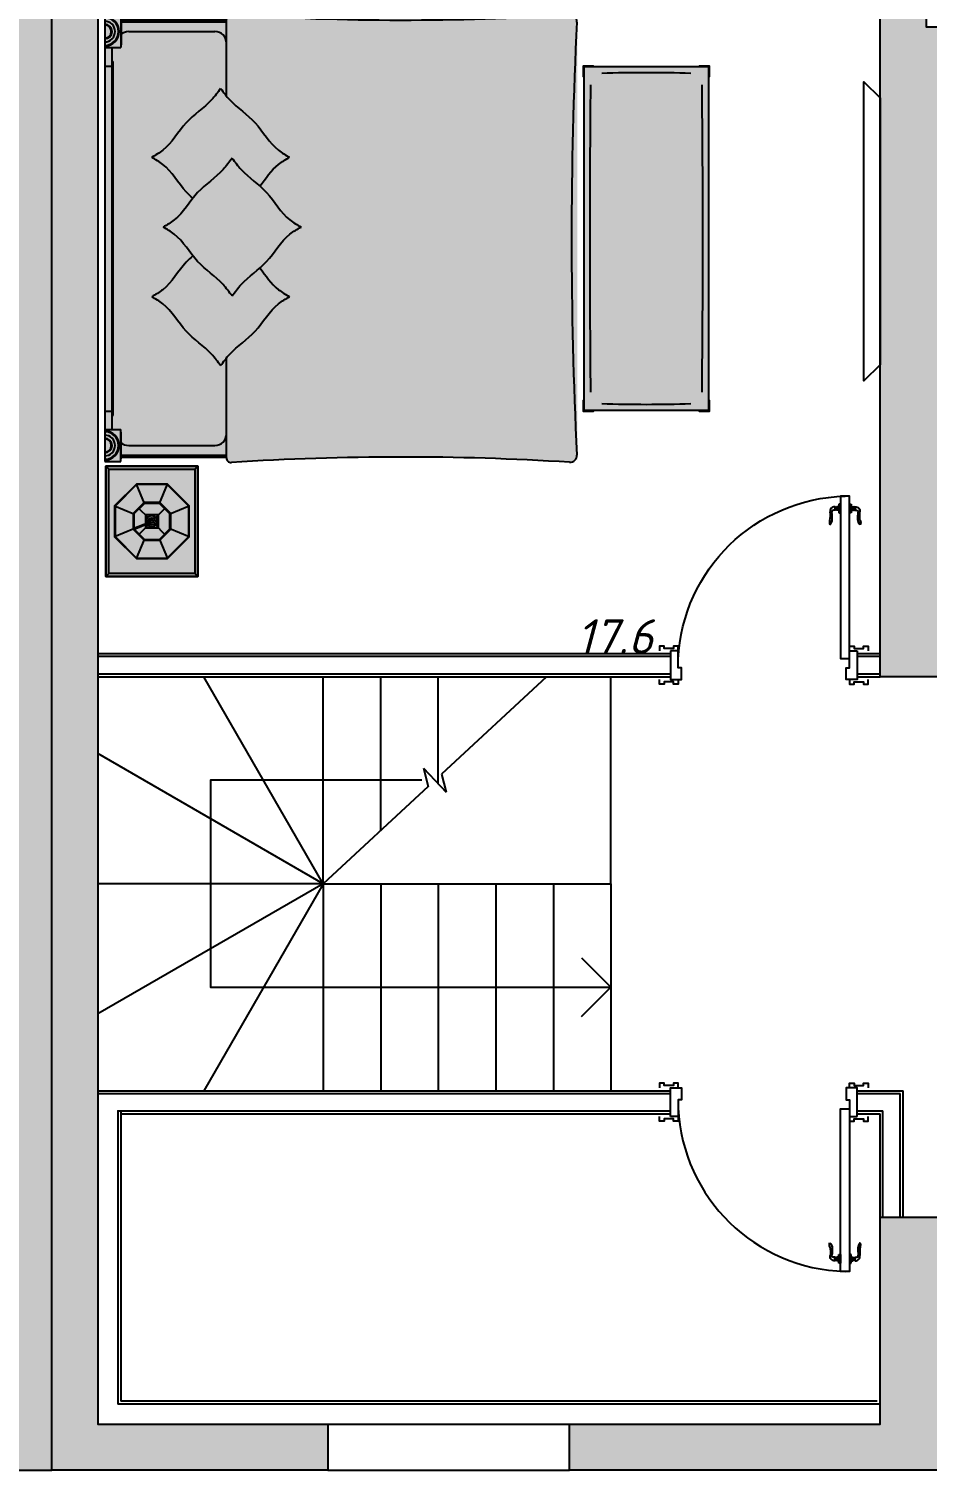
# Model space of a CAD drawing. Header units: millimetres. Extents: x 38613 to 88834, y 14193 to 29607.
# Drawn here: x 79334 to 83239, y 14913 to 21181 of the extents above; entities that cross this region are included whole.
import ezdxf

# ---------------------------------------------------------------- set-up
doc = ezdxf.new("R2010")
doc.units = ezdxf.units.MM
for name, color, linetype in [('Area', 164, 'Continuous'), ('doors', 4, 'Continuous'), ('f con', 4, 'Continuous'), ('f1', 175, 'Continuous'), ('Furn', 34, 'Continuous'), ('furn hatch', 254, 'Continuous'), ('gypsum panel', 3, 'Continuous'), ('hatch wall', 8, 'Continuous'), ('wall', 5, 'Continuous')]:
    doc.layers.add(name, color=color, linetype=linetype)
doc.styles.add('ISO', font='isocpeui.ttf')

# ---------------------------------------------------------------- blocks, each defined once
blk = doc.blocks.new('bed (plan)')
at = {"layer": 'furn hatch', "linetype": 'ByBlock'}
h = blk.add_hatch(color=256, dxfattribs=at)
edge = h.paths.add_edge_path()
edge.add_ellipse((1258.749999999693, -129.1499999999541), major_axis=(822.8959913012318, 822.8959913012318), ratio=1, start_angle=131.3481957178716, end_angle=138.5917142279979, ccw=False)
edge.add_ellipse((95.36632932841803, -54.89999999996411), major_axis=(-1.414213562373095, 1.414213562373095), ratio=0.9999999999999387, start_angle=221.3481957178836, end_angle=314.9999999999982)
edge.add_line((95.36632932841803, -52.89999999996428), (94.99999999935562, -52.89999999996428))
edge.add_line((94.99999999935562, -52.89999999996428), (94.99999999935608, -7.099999999963984))
edge.add_line((94.99999999935608, -7.099999999963984), (95.79999999931852, -7.099999999963984))
edge.add_line((95.79999999931852, -7.099999999963984), (95.79999999931852, -6.999999999964132))
edge.add_line((95.79999999931852, -6.999999999964132), (96.99999999928878, -6.999999999964132))
edge.add_line((96.99999999928878, -6.999999999964132), (96.99999999928923, 5.684341886080801e-14))
edge.add_line((96.99999999928923, 5.684341886080801e-14), (-96.99999999928878, 5.684341886080801e-14))
edge.add_line((-96.99999999928878, 5.684341886080801e-14), (-96.99999999928878, -6.999999999964132))
edge.add_line((-96.99999999928878, -6.999999999964132), (-95.79999999928896, -6.999999999964132))
edge.add_line((-95.79999999928896, -6.999999999964132), (-95.79999999928896, -7.099999999963927))
edge.add_line((-95.79999999928896, -7.099999999963927), (-94.99999999935517, -7.099999999963984))
edge.add_line((-94.99999999935517, -7.099999999963984), (-94.99999999935517, -52.89999999996417))
edge.add_line((-94.99999999935517, -52.89999999996417), (-95.36632932841849, -52.89999999996428))
edge.add_ellipse((-95.36632932841758, -54.89999999996417), major_axis=(-1.4142135623731, 1.4142135623731), ratio=0.9999999999999893, start_angle=-45.00000000000031, end_angle=48.65180428212735)
edge.add_ellipse((-1258.750000000005, -129.1499999999616), major_axis=(-822.8959913014588, 822.8959913014588), ratio=0.9999999999999994, start_angle=221.4082857720034, end_angle=228.6518042821278, ccw=False)
edge.add_ellipse((-94.29106223705594, -202.2424845104946), major_axis=(-2.121320343559603, 2.121320343559603), ratio=0.9999999999999872, start_angle=41.40828577201795, end_angle=137.7029539343334)
edge.add_ellipse((-3.183231456205249e-12, -2305.399999999965), major_axis=(-1.971220551600547e-11, 2102.50000000005), ratio=0.9495711471803869, start_angle=-2.7029539343203055, end_angle=2.7029539343188844, ccw=False)
edge.add_ellipse((94.2910622370573, -202.2424845104951), major_axis=(2.121320343559809, 2.121320343559808), ratio=0.9999999999999182, start_angle=222.2970460656817, end_angle=318.5917142279896)
at = {"color": 0}
for p, q in [((-96.99999999928878, 0), (-96.99999999928878, -6.999999999964189)), ((-94.1692193869444, -6.999999999964189), (-94.1692193869444, -52.89999999996422))]:
    blk.add_line(p, q, dxfattribs=at)
at = {"color": 0, "linetype": 'ByBlock'}
for p, q in [((-82.99999999932061, 0), (-82.99999999932061, -6.999999999964189)), ((-74.9999999993006, 0), (-74.9999999993006, -3.199999999964348)), ((74.99999999932925, 0), (74.99999999932925, -3.199999999964348)), ((82.99999999932061, 0), (82.99999999932061, -6.999999999964189)), ((96.99999999928923, 0), (96.99999999928923, -6.999999999964189)), ((-76.99999999929105, -3.199999999964348), (-76.99999999929105, -3.599999999964439)), ((76.99999999931879, -3.199999999964348), (76.99999999931879, -3.599999999964439)), ((-95.79999999928896, -7.099999999963984), (-84.19999999932065, -7.099999999964439)), ((-89.99999999999955, -10.39999999996417), (-89.99999999999955, -47.89999999996417)), ((-84.19999999932065, -7.099999999963984), (-84.19999999932065, -6.999999999964302)), ((84.19999999935044, -7.099999999963984), (84.19999999935044, -6.999999999964302)), ((95.79999999931874, -7.099999999963984), (84.19999999935044, -7.099999999964439)), ((90.00000000000045, -10.39999999996417), (90.00000000000045, -47.89999999996417)), ((94.16921938694486, -6.999999999964189), (94.16921938694509, -52.89999999996422)), ((95.79999999931874, -7.099999999963984), (95.79999999931874, -6.999999999964302)), ((-95.36632932841758, -52.89999999996417), (-51.96346771649405, -52.89999999996417)), ((61.96346771649451, -52.89999999996417), (95.36632932841803, -52.89999999996417))]:
    blk.add_line(p, q, dxfattribs=at)
for points in [[(96.99999999928878, 0), (-96.99999999928878, 0)], [(-82.99999999932061, -3.199999999964348), (82.9999999993488, -3.199999999964405)], [(-76.99999999929105, -3.599999999964439), (76.99999999931879, -3.599999999964439)], [(-96.99999999928878, -6.999999999964189), (-82.99999999932061, -6.999999999964189)], [(-94.99999999935517, -6.999999999964189), (-94.99999999935517, -52.89999999996417)], [(96.99999999928923, -6.999999999964189), (82.99999999932061, -6.999999999964189)], [(94.9999999993554, -52.89999999996417), (94.99999999935562, -6.999999999964189)]]:
    blk.add_lwpolyline(points, dxfattribs=at)
for centre, radius in [((-89.99999999930469, 0), 6.299999999988813), ((-89.99999999930469, 0), 5.99999999999136), ((-89.99999999930469, 0), 4.499999999999773), ((-89.99999999930469, 0), 3.158747345776419), ((-89.99999999930469, 0), 2.840927851761535), ((89.99999999930515, 0), 6.299999999988813), ((89.99999999930515, 0), 5.99999999999136), ((89.99999999930515, 0), 4.499999999999773), ((89.99999999930515, 0), 3.158747345776419), ((89.99999999930515, 0), 2.840927851761535)]:
    blk.add_arc(centre, radius, 180, 0, dxfattribs=at)
for centre, major_axis, ratio, start_param, end_param in [((-84.99999999999955, -10.39999999996417), (3.53553390593278, 3.53553390593278), 0.9999999999999758, 1.608431855532439, 2.356194490192332), ((85.00000000000045, -10.39999999996417), (-3.535533905932801, 3.535533905932801), 0.9999999999999641, 3.926990816987259, 4.674753451647171), ((-84.99999999999955, -47.89999999996417), (-3.535533905932765, 3.535533905932765), 0.999999999999984, 0.7853981633974563, 2.356194490192337), ((85.00000000000045, -47.89999999996417), (3.535533905932794, 3.535533905932794), 0.999999999999968, 3.926990816987257, 5.497787143782122), ((-95.36632932841758, -54.89999999996422), (-1.4142135623731, 1.4142135623731), 0.9999999999999893, -0.7853981633974537, 0.8491341717589984), ((-1258.750000000005, -129.1499999999617), (-822.8959913014588, 822.8959913014588), 0.9999999999999994, 3.864303577917975, 3.990726825348799), ((1258.749999999693, -129.1499999999541), (822.8959913012318, 822.8959913012318), 1, 2.292458481830776, 2.418881729261634), ((95.36632932841803, -54.89999999996417), (-1.414213562373095, 1.414213562373095), 0.9999999999999386, 3.863254808625883, 5.497787143782107), ((95.36632932841803, -54.89999999996417), (-1.414213562373095, 1.414213562373095), 0.9999999999999386, 3.863254808625883, 5.497787143782107), ((-94.29106223705594, -202.2424845104948), (-2.121320343559603, 2.121320343559603), 0.9999999999999875, 0.7227109243284353, 2.403369935876198), ((-3.183231456205249e-12, -2305.399999999965), (-1.971220551600547e-11, 2102.50000000005), 0.9495711471803869, -0.04717544568362486, 0.04717544568359933), ((94.2910622370573, -202.2424845104951), (2.121320343559809, 2.121320343559808), 0.9999999999999182, 3.879815371303653, 5.560474382851282)]:
    blk.add_ellipse(centre, major_axis=major_axis, ratio=ratio, start_param=start_param, end_param=end_param, dxfattribs=at)
for points, knots in [([(-55.28161005304673, -50.37072092055695), (-53.57369610247133, -49.11089182664779), (-47.84918130324331, -44.8882491752708), (-41.08443227167209, -34.2683318346343), (-29.81745028970545, -28.32732168834974), (-26.26205906366476, -22.07316713604001), (-25.31088913245367, -20.39999999996417)], [0, 0, 0, 0, 63.40047833522669, 212.503080957849, 369.0804236905307, 426.2689815953232, 426.2689815953232, 426.2689815953232, 426.2689815953232]), ([(-7.518915788108643, -38.30244874943759), (-8.410730900119233, -37.28816866848558), (-12.91226448346515, -32.48875811867248), (-20.80432797520461, -28.3273216883502), (-24.35971920124348, -22.07316713604007), (-25.31088913245367, -20.39999999996417)], [172.0943258210815, 172.0943258210815, 172.0943258210815, 172.0943258210815, 212.5030809578514, 369.0804236905275, 426.2689815953121, 426.2689815953121, 426.2689815953121, 426.2689815953121]), ([(17.5189157881091, -38.30244874943759), (18.41073090012014, -37.28816866848558), (22.91226448346606, -32.48875811867248), (30.80432797520507, -28.3273216883502), (34.35971920124393, -22.07316713604007), (35.31088913245458, -20.39999999996417)], [172.0943258210815, 172.0943258210815, 172.0943258210815, 172.0943258210815, 212.5030809578514, 369.0804236905275, 426.2689815953121, 426.2689815953121, 426.2689815953121, 426.2689815953121]), ([(65.28161005304719, -50.37072092055695), (63.57369610247224, -49.11089182664779), (57.84918130324422, -44.8882491752708), (51.08443227167299, -34.2683318346343), (39.81745028970636, -28.32732168834974), (36.26205906366567, -22.07316713604001), (35.31088913245458, -20.39999999996417)], [0, 0, 0, 0, 63.40047833522669, 212.503080957849, 369.0804236905307, 426.2689815953232, 426.2689815953232, 426.2689815953232, 426.2689815953232]), ([(-24.97072092059079, -55.37072092055695), (-23.26280697001539, -54.11089182664779), (-17.53829217078737, -49.88824917527074), (-10.77354313921614, -39.26833183463452), (0.4934388427509475, -33.3273216883502), (4.048830068789812, -27.07316713604007), (5.000000000000455, -25.39999999996417)], [0, 0, 0, 0, 63.40047833522669, 212.5030809578514, 369.0804236905275, 426.2689815953121, 426.2689815953121, 426.2689815953121, 426.2689815953121]), ([(34.97072092059307, -55.37072092055695), (33.26280697001766, -54.11089182664779), (27.53829217078965, -49.8882491752708), (20.77354313921887, -39.2683318346343), (9.506561157252236, -33.32732168834974), (5.951169931211552, -27.07316713604001), (5.000000000000455, -25.39999999996417)], [0, 0, 0, 0, 63.40047833522669, 212.503080957849, 369.0804236905306, 426.2689815953231, 426.2689815953231, 426.2689815953231, 426.2689815953231]), ([(-55.28161005304673, -50.37072092055695), (-53.57369610247133, -51.63055001446611), (-47.84918130324331, -55.85319266584304), (-41.08443227167209, -66.47311000647954), (-29.81745028970545, -72.41412015276416), (-26.26205906366476, -78.66827470507383), (-25.31088913245367, -80.34144184114973)], [0, 0, 0, 0, 63.40047833522669, 212.503080957849, 369.0804236905307, 426.2689815953233, 426.2689815953233, 426.2689815953233, 426.2689815953233]), ([(-24.97072092059079, -55.37072092055695), (-23.26280697001539, -56.63055001446611), (-17.53829217078737, -60.8531926658431), (-10.77354313921614, -71.47311000647937), (0.4934388427509475, -77.41412015276364), (4.048830068789812, -83.66827470507383), (5.000000000000455, -85.34144184114973)], [0, 0, 0, 0, 63.40047833522669, 212.5030809578514, 369.0804236905276, 426.2689815953125, 426.2689815953125, 426.2689815953125, 426.2689815953125]), ([(34.97072092059307, -55.37072092055695), (33.26280697001766, -56.63055001446611), (27.53829217078965, -60.8531926658431), (20.77354313921887, -71.47311000647954), (9.506561157252236, -77.41412015276416), (5.951169931211552, -83.66827470507383), (5.000000000000455, -85.34144184114973)], [0, 0, 0, 0, 63.40047833522669, 212.503080957849, 369.0804236905307, 426.2689815953233, 426.2689815953233, 426.2689815953233, 426.2689815953233]), ([(65.28161005304719, -50.37072092055695), (63.57369610247224, -51.63055001446611), (57.84918130324422, -55.85319266584304), (51.08443227167299, -66.47311000647954), (39.81745028970636, -72.41412015276416), (36.26205906366567, -78.66827470507383), (35.31088913245458, -80.34144184114973)], [0, 0, 0, 0, 63.40047833522669, 212.503080957849, 369.0804236905307, 426.2689815953233, 426.2689815953233, 426.2689815953233, 426.2689815953233]), ([(-12.7919733443473, -67.4389930916762), (-16.08957000376085, -70.02667444215768), (-21.33785360508045, -73.35262495708065), (-24.35971920124348, -78.66827470507383), (-25.31088913245367, -80.34144184114973)], [244.5810098080917, 244.5810098080917, 244.5810098080917, 244.5810098080917, 369.0804236905276, 426.2689815953125, 426.2689815953125, 426.2689815953125, 426.2689815953125]), ([(22.79197334434821, -67.4389930916762), (26.08957000376176, -70.02667444215768), (31.33785360508136, -73.35262495708065), (34.35971920124393, -78.66827470507383), (35.31088913245458, -80.34144184114973)], [244.5810098080917, 244.5810098080917, 244.5810098080917, 244.5810098080917, 369.0804236905276, 426.2689815953125, 426.2689815953125, 426.2689815953125, 426.2689815953125])]:
    blk.add_open_spline(points, degree=3, knots=knots, dxfattribs=at)
at = {"layer": 'Furn', "color": 34}
blk.add_line((-95.79999999928896, -7.099999999963984), (-95.79999999928896, -6.999999999964302), dxfattribs=at)
blk = doc.blocks.new('bes table600 (pl)')
at = {"layer": 'furn hatch'}
blk.add_hatch(color=256, dxfattribs=at).paths.add_polyline_path([(300, -2.273736754432321e-13), (-299.9999999999999, -2.205814966808074e-29), (-299.9999999999999, -500), (300, -500)])
at = {"color": 0, "linetype": 'ByBlock'}
for p, q in [((-299.9999999999999, 0), (-283.9999999999999, -16)), ((299.9999999999999, 0), (283.9999999999999, -16)), ((-283.9999999999999, -484), (-299.9999999999999, -500)), ((283.9999999999999, -484), (299.9999999999999, -500))]:
    blk.add_line(p, q, dxfattribs=at)
for points in [[(-299.9999999999999, 0), (300, -2.273736754432321e-13), (299.9999999999999, -500), (-299.9999999999999, -500)], [(-283.9999999999999, -16), (283.9999999999999, -16), (283.9999999999999, -484), (-283.9999999999999, -484)]]:
    blk.add_lwpolyline(points, close=True, dxfattribs=at)
at = {"layer": 'f con'}
blk.add_lwpolyline([(-299.9999999999999, -500), (299.9999999999999, -500), (300, -2.273736754432321e-13), (-299.9999999999999, 0)], close=True, dxfattribs=at)
blk = doc.blocks.new('lamp (pl)')
at = {"color": 0, "linetype": 'ByBlock'}
for p, q in [((-40.38582233137731, 97.5), (-83.87824638055213, 202.5)), ((83.87824638055099, 202.5), (40.3858223313764, 97.49999999999989)), ((-202.5000000000002, 83.87824638055213), (-97.50000000000023, 40.38582233137743)), ((-42.29923949320255, 95.58658283817442), (-9.903337778047899, 17.37595755214329)), ((-37.67984183064618, 97.49999999999989), (-5.283940115491532, 19.28937471396887)), ((97.5, 40.38582233137629), (202.5, 83.8782463805511)), ((-68.94291116568888, 68.94291116568854), (-21.21320343559637, 21.21320343559626)), ((21.21320343559728, 21.21320343559546), (68.9429111656882, 68.9429111656874)), ((-97.50000000000023, -40.38582233137697), (-202.5000000000002, -83.87824638055201)), ((-68.9429111656882, -68.942911165689), (-21.21320343559546, -21.21320343559739)), ((21.21320343559637, -21.21320343559671), (68.9429111656882, -68.94291116568843)), ((97.5, -40.38582233137686), (202.5, -83.87824638055201)), ((-83.87824638055213, -202.5000000000001), (-40.38582233137731, -97.50000000000011)), ((40.3858223313764, -97.50000000000011), (83.87824638055099, -202.5000000000001))]:
    blk.add_line(p, q, dxfattribs=at)
for points in [[(-202.5000000000002, 83.87824638055213), (-202.5000000000002, -83.87824638055201), (-83.87824638055213, -202.5000000000001), (83.87824638055099, -202.5000000000001), (202.5, -83.87824638055201), (202.5, 83.8782463805511), (83.87824638055099, 202.5), (-83.87824638055213, 202.5)], [(-200.0000000000002, 82.84271247461936), (-200.0000000000002, -82.84271247461913), (-82.84271247461925, -200.0000000000001), (82.84271247461857, -200.0000000000001), (200, -82.84271247461936), (200, 82.84271247461857), (82.84271247461857, 200), (-82.84271247461947, 200)], [(-102.5000000000002, 42.4568901432425), (-102.5000000000002, -42.4568901432425), (-42.45689014324307, -102.5000000000001), (42.45689014324125, -102.5000000000001), (102.5, -42.45689014324216), (102.5, 42.45689014324137), (42.45689014324125, 102.5000000000001), (-42.45689014324216, 102.5)], [(-97.50000000000023, 40.38582233137743), (-97.50000000000023, -40.38582233137697), (-40.38582233137731, -97.50000000000011), (40.3858223313764, -97.50000000000011), (97.5, -40.38582233137686), (97.5, 40.38582233137629), (40.3858223313764, 97.49999999999989), (-40.38582233137731, 97.5)]]:
    blk.add_lwpolyline(points, close=True, dxfattribs=at)
blk.add_lwpolyline([(-17.20345518378963, 34.9999999999992), (-35, 34.9999999999992), (-35, -35.0000000000008), (35, -35.0000000000008), (35, 34.9999999999992), (-11.79149418232737, 34.9999999999992)], dxfattribs=at)
for radius in [20, 10, 7.5]:
    blk.add_circle((0, 0), radius, dxfattribs=at)
blk.add_arc((0, -1.13686837721616e-13), 30, 117.2801918471891, 107.7198081528046, dxfattribs=at)
blk = doc.blocks.new('wew')
at = {"layer": 'f1', "color": 34, "xscale": 0.7999999999883585, "yscale": 0.7999999999883585, "rotation": 180}
for name, p in [('bes table600 (pl)', (0, 0)), ('lamp (pl)', (0, 200))]:
    blk.add_blockref(name, p, dxfattribs=at)
blk = doc.blocks.new('door-handle')
at = {"color": 0}
for p, q in [((-32, 10), (-32, -10.00000000000728)), ((-30, 9), (-32, 9)), ((-30, 9), (-30, -9)), ((-19, 9), (-21, 9)), ((-21, 9), (-21, -9)), ((-19, 10), (-19, -10.00000000000728)), ((-9, 10), (-19, 10)), ((0, 25), (-9, 25)), ((-9, 25), (-9, -25)), ((0, -25), (0, 25)), ((-32, -10.00000000000364), (-40.34172901356942, -10.00000000000364)), ((-30, -9), (-32, -9)), ((-19, -9), (-21, -9)), ((-9, -10), (-19, -10.00000000000364)), ((-9, -25), (0, -25)), ((-61.67027487228916, -93.05419732806331), (-60.75208368415406, -94.01785612024833))]:
    blk.add_line(p, q, dxfattribs=at)
for centre, radius, start, end in [((-34.46362960745319, -14.92424038324498), 25.04570281554129, 84.35495152263769, 191.5747182569977), ((-25.49999999999818, 16.17089144310557), 8.465913068820786, 237.8902061553036, 302.1097938446965), ((-38.8885466585707, -82.44414781276464), 25.13126123219481, 149.329352931917, 204.972632821159), ((-91.0594398050871, -62.15080612508973), 42.64671855244374, 313.5613391426849, 358.16915816811), ((-90.1706845965, -63.14248529410906), 42.64671855244374, 313.5613391426849, 358.16915816811), ((-242.8306956194119, -39.24300342557399), 184.8403687438857, 350.5395445302115, 5.991388819178432), ((-39.67183528947498, -19.52468724937171), 9.54821579143467, 85.9768775786792, 192.3256840784366), ((-595.5908857967352, -61.5688183318307), 548.0530142172786, 359.6930381090062, 4.186108045202766), ((-25.49999999999818, -16.17089144310921), 8.465913068820786, 57.89020615530352, 122.1097938446965)]:
    blk.add_arc(centre, radius, start, end, dxfattribs=at)
blk = doc.blocks.new('door 810x125')
at = {"layer": 'doors', "color": 34, "linetype": 'ByBlock'}
for points in [[(-62.49999999947613, -32), (-82.49999999947613, -32), (-82.49999999947613, -11.99999999994179), (-72.49999999947613, -11.99999999988358), (-72.49999999947613, 28.00000000005821), (-82.49999999947613, 28.00000000005821), (-82.49999999947613, 48.00000000005821), (-62.5, 48.00000000005821)], [(62.5, 0), (-62.5, 0), (-62.5, -47), (-10.49999999976717, -47), (-10.49999999976717, -32), (62.49999999953434, -31.99999999994179), (62.49999999953434, 0)], [(62.49999999947613, -32), (82.49999999947613, -32), (82.49999999947613, -11.99999999994179), (72.49999999947613, -11.99999999988358), (72.49999999947613, 28.00000000005821), (82.49999999947613, 28.00000000005821), (82.49999999947613, 48.00000000005821), (62.5, 48.00000000005821)], [(29.50000000029104, -31.99999999994179), (735.5000000002328, -32), (735.5000000002328, -72), (29.50000000029104, -71.99999999995634), (29.46767709980486, -32.00002611920354)], [(-62.49999999941792, -777.9999999999418), (-82.49999999941792, -777.9999999999418), (-82.49999999941792, -797.9999999999418), (-72.49999999941792, -798.0000000000582), (-72.49999999941792, -838), (-82.49999999941792, -838), (-82.49999999941792, -858), (-62.49999999994179, -858)], [(62.5, -810), (-62.5, -810), (-62.5, -763), (-10.49999999976717, -762.9999999999418), (-10.49999999976717, -777.9999999999418), (62.49999999953434, -778.0000000000582), (62.49999999953434, -810)], [(62.49999999941792, -777.9999999999418), (82.49999999941792, -777.9999999999418), (82.49999999941792, -797.9999999999418), (72.49999999941792, -798.0000000000582), (72.49999999941792, -838), (82.49999999941792, -838), (82.49999999941792, -858), (62.49999999994179, -858)]]:
    blk.add_lwpolyline(points, dxfattribs=at)
at = {"layer": 'doors'}
blk.add_arc((-10.49999999976717, -32), 746.268048357961, 272.8011120017163, 358.4642879844835, dxfattribs=at)
at = {"layer": 'doors', "color": 34, "linetype": 'ByBlock', "zscale": 0.07530120532436947}
for p, xscale, yscale, rotation in [((681.6094870693632, -32.00000000779983), 0.7530120532028377, 0.7530120532028377, 270.0000000310026), ((681.6094870693632, -72.00000000698492), -0.753012053319253, 0.753012053319253, 269.9999999689974)]:
    blk.add_blockref('door-handle', p, dxfattribs=dict(at, xscale=xscale, yscale=yscale, rotation=rotation))
blk = doc.blocks.new('bench (pl)')
at = {"layer": 'furn hatch'}
blk.add_hatch(color=256, dxfattribs=at).paths.add_polyline_path([(705, -546.9999999999995), (705, -549.9999999999995), (750, -549.9999999999995), (750, -504.9999999999995), (747, -504.9999999999995), (747, -44.99999999999955), (750, -44.99999999999955), (750, 4.547473508864641e-13), (705, 4.547473508864641e-13), (705, -2.999999999999545), (-705, -2.999999999999545), (-705, 4.547473508864641e-13), (-750, 4.547473508864641e-13), (-750, -44.99999999999955), (-747, -44.99999999999955), (-747, -504.9999999999995), (-750, -504.9999999999995), (-750, -549.9999999999995), (-705, -549.9999999999995), (-705, -546.9999999999995)])
at = {"color": 0}
for points in [[(-705, -2.999999999999545), (-705, 4.547473508864641e-13), (-750, 4.547473508864641e-13), (-750, -44.99999999999955), (-747, -44.99999999999955)], [(747, -44.99999999999955), (750, -44.99999999999955), (750, 4.547473508864641e-13), (705, 4.547473508864641e-13), (705, -2.999999999999545)], [(-747, -504.9999999999995), (-750, -504.9999999999995), (-750, -549.9999999999995), (-705, -549.9999999999995), (-705, -546.9999999999995)], [(705, -546.9999999999995), (705, -549.9999999999995), (750, -549.9999999999995), (750, -504.9999999999995), (747, -504.9999999999995)]]:
    blk.add_lwpolyline(points, dxfattribs=at)
blk.add_lwpolyline([(-747, -546.9999999999995), (747, -546.9999999999995), (747, -2.999999999999545), (-747, -2.999999999999545)], close=True, dxfattribs=at)
for centre, radius, start, end in [((1.818989403545856e-11, -61604.99496871681), 61575.99496871681, 89.37784545563193, 90.62215454436807), ((5658.276282331426, -275.0000000029308), 6379.276282331426, 178.2582771237389, 181.741722876209), ((-5658.276282331426, -275.0000000029308), 6379.276282331426, 358.258277123791, 1.7417228762611), ((1.818989403545856e-11, 61054.99496871682), 61575.99496871681, 269.3778454556319, 270.622154544368)]:
    blk.add_arc(centre, radius, start, end, dxfattribs=at)
at = {"layer": 'f con'}
blk.add_lwpolyline([(705, -546.9999999999995), (705, -549.9999999999995), (750, -549.9999999999995), (750, -504.9999999999995), (747, -504.9999999999995), (747, -44.99999999999955), (750, -44.99999999999955), (750, 4.547473508864641e-13), (705, 4.547473508864641e-13), (705, -2.999999999999545), (-705, -2.999999999999545), (-705, 4.547473508864641e-13), (-750, 4.547473508864641e-13), (-750, -44.99999999999955), (-747, -44.99999999999955), (-747, -504.9999999999995), (-750, -504.9999999999995), (-750, -549.9999999999995), (-705, -549.9999999999995), (-705, -546.9999999999995)], close=True, dxfattribs=at)

msp = doc.modelspace()

# ---------------------------------------------------------------- hatches: boundary and pattern name
at = {"layer": 'hatch wall', "true_color": 0x4a4a4a}
for points in [[(78234.21762971552, 14913.3230668672), (79434.21762971552, 14913.3230668672), (79434.21762971547, 26113.3230668672), (79234.21762971552, 26113.3230668672), (79234.21762971552, 23563.3230668672), (78634.21762971552, 23563.3230668672), (78634.21762971552, 23363.32306686723), (79234.21762971552, 23363.32306686723), (79234.21762971552, 15113.3230668672), (78234.21762971552, 15113.3230668672)], [(80634.21762971541, 14913.3230668672), (79434.21762971541, 14913.3230668672), (79434.21762971547, 26113.3230668672), (79634.21762971541, 26113.3230668672), (79634.21762971541, 23563.3230668672), (80234.21762971541, 23563.3230668672), (80234.21762971541, 23363.32306686723), (79634.21762971541, 23363.32306686723), (79634.21762971541, 15113.3230668672), (80634.21762971541, 15113.3230668672)], [(82434.21762971547, 23363.3230668672), (82434.21762971541, 23563.3230668672), (83034.21762971541, 23563.3230668672), (83034.21762971541, 24989.64983081612), (83634.21762971547, 24989.64983081618), (83634.21762971547, 24589.64983081621), (83234.21762971547, 24589.6498308161), (83234.21762971547, 21189.64983081618), (83434.21762971547, 21189.64983081615), (83434.21762971547, 20989.64983081618), (83434.21762971541, 18363.32306686723), (83034.21762971541, 18363.3230668672), (83034.21762971541, 23363.3230668672)], [(81684.21762971541, 15113.3230668672), (83034.21762971541, 15113.3230668672), (83034.21762971541, 16013.3230668672), (83584.21762971541, 16013.3230668672), (83584.21762971541, 15813.3230668672), (83434.21762971541, 15813.32306686717), (83434.21762971541, 14913.32306686717), (81684.21762971541, 14913.3230668672)]]:
    msp.add_hatch(color=251, dxfattribs=at).paths.add_polyline_path(points)

# ---------------------------------------------------------------- linework, layer by layer
for p, q in [((80614.21762971529, 17463.32306686706), (80094.60238744451, 18363.32306686726)), ((81584.2176297154, 18363.32306686726), (81127.8062376297, 17939.84857936502)), ((80614.21762971571, 17463.32306686745), (79634.21762971541, 18029.12633067346)), ((81050.47431855592, 17965.85752445024), (81147.96094087494, 17860.78860928421)), ((81050.47431855592, 17965.85752445024), (81070.62902180114, 17886.79755436943)), ((81127.8062376297, 17939.84857936502), (81147.96094087494, 17860.78860928421)), ((81070.62902180114, 17886.79755436944), (80614.21762971544, 17463.32306686719)), ((80614.21762971547, 17463.32306686706), (79634.21762971541, 17463.32306686706)), ((80614.21762971571, 17463.32306686667), (79634.21762971541, 16897.51980306066)), ((80614.21762971529, 17463.32306686706), (80094.60238744451, 16563.32306686686)), ((81736.55966158668, 17140.98103499586), (81864.21762971544, 17013.3230668671)), ((81736.5596615867, 16885.66509873846), (81864.21762971544, 17013.32306686723))]:
    msp.add_line(p, q)
at = {"color": 0}
for p, q in [((80614.21762971547, 17463.32306686723), (80614.21762971547, 18363.32306686723)), ((80864.21762971547, 17695.28182975385), (80864.21762971547, 18363.32306686725)), ((81114.21762971547, 17897.15640020052), (81114.21762971547, 18363.32306686724)), ((81864.21762971541, 17463.32306686716), (81864.21762971547, 18363.32306686721)), ((80614.21762971547, 17463.32306686723), (81864.21762971541, 17463.32306686731)), ((80614.21762971547, 17463.32306686706), (80614.21762971547, 16563.32306686706)), ((80864.21762971547, 17463.32306686706), (80864.21762971547, 16563.32306686706)), ((81114.21762971547, 17463.32306686706), (81114.21762971547, 16563.32306686706)), ((81364.21762971541, 17463.32306686709), (81364.21762971547, 16563.32306686709)), ((81614.21762971541, 17463.32306686709), (81614.21762971547, 16563.32306686709)), ((81864.21762971541, 17463.32306686715), (81864.21762971547, 16563.32306686709))]:
    msp.add_line(p, q, dxfattribs=at)
msp.add_lwpolyline([(81042.68057917405, 17913.32306686723), (80124.21762971544, 17913.32306686723), (80124.21762971544, 17013.32306686706), (81864.21762971544, 17013.32306686717)])
at = {"layer": 'Furn', "ltscale": 15}
msp.add_lwpolyline([(83034.21762971541, 20880.3061807654), (83034.21762971541, 19720.3061807654), (82964.21762971541, 19650.3061807654), (82964.21762971541, 20950.3061807654), (83034.21762971541, 20880.3061807654)], dxfattribs=at)
at = {"layer": 'gypsum panel'}
for p, q in [((82124.21762971541, 18463.32306686767), (82124.21762971535, 18363.32306686767)), ((82934.21762971541, 18463.3230668672), (82934.21762971535, 18363.3230668672)), ((79634.21762971541, 16563.3230668672), (82124.21762971541, 16563.32306686716)), ((82124.21762971541, 16463.32306686717), (82124.21762971541, 16563.32306686716)), ((82934.21762971541, 16463.32306686715), (82934.21762971541, 16563.32306686715)), ((82934.21762971541, 16463.32306686715), (82934.21762971541, 16563.32306686715)), ((82934.21762971541, 16563.32306686715), (83134.21762971541, 16563.32306686715)), ((83134.21762971541, 16013.3230668672), (83134.21762971541, 16563.32306686715)), ((79734.21762971541, 16475.8230668672), (79734.21762971541, 15213.3230668672)), ((83034.21762971541, 16013.3230668672), (83034.21762971541, 16463.32306686715)), ((83021.71762971541, 15213.3230668672), (79734.21762971541, 15213.3230668672))]:
    msp.add_line(p, q, dxfattribs=at)
at = {"layer": 'gypsum panel', "color": 4}
for p, q in [((79634.21762971541, 16550.8230668672), (82124.21762971541, 16550.82306686714)), ((82934.2176297154, 16550.82306686712), (83121.71762971541, 16550.82306686712)), ((83121.71762971541, 16013.3230668672), (83121.71762971541, 16550.82306686712)), ((79721.71762971541, 16475.8230668672), (79721.71762971541, 15200.8230668672)), ((83046.71762971541, 16013.3230668672), (83046.71762971541, 16475.82306686715)), ((83034.21762971541, 15200.8230668672), (79721.71762971547, 15200.82306686717))]:
    msp.add_line(p, q, dxfattribs=at)
at = {"layer": 'gypsum panel'}
for points in [[(82124.21762971541, 18463.3230668672), (79634.21762971535, 18463.3230668672)], [(83034.21762971535, 18463.3230668672), (82934.21762971541, 18463.3230668672)], [(79634.21762971541, 18363.32306686726), (82124.21762971535, 18363.32306686723)], [(82934.21762971535, 18363.3230668672), (83034.21762971535, 18363.3230668672), (83034.21762971535, 18363.3230668672), (83034.21762971535, 18363.3230668672)], [(79734.21762971541, 16463.3230668672), (79734.21762971541, 16463.3230668672), (80584.21762971541, 16463.3230668672), (80584.21762971541, 16463.3230668672), (82124.21762971541, 16463.32306686717)], [(82934.21762971541, 16463.32306686715), (83034.21762971541, 16463.32306686715)]]:
    msp.add_lwpolyline(points, dxfattribs=at)
at = {"layer": 'gypsum panel', "color": 4}
for points in [[(82124.21762971541, 18450.82306686726), (79634.21762971541, 18450.82306686729)], [(83034.21762971535, 18450.82306686723), (82934.21762971541, 18450.82306686723)], [(79634.21762971541, 18375.82306686729), (82124.21762971535, 18375.82306686726)], [(82934.21762971535, 18375.82306686723), (83034.21762971535, 18375.82306686723)], [(79721.71762971541, 16475.8230668672), (79721.71762971541, 16475.8230668672), (80584.21762971541, 16475.8230668672), (82124.21762971541, 16475.82306686717)], [(82934.21762971541, 16475.82306686715), (83046.71762971541, 16475.82306686715)]]:
    msp.add_lwpolyline(points, dxfattribs=at)
at = {"layer": 'wall', "color": 4}
for p, q in [((80634.21762971541, 15113.3230668672), (81684.21762971541, 15113.3230668672)), ((80634.21762971541, 14913.3230668672), (81684.21762971541, 14913.3230668672))]:
    msp.add_line(p, q, dxfattribs=at)
at = {"layer": 'wall'}
for points in [[(78234.21762971552, 14913.3230668672), (78234.21762971552, 14913.3230668672), (78234.21762971552, 14913.3230668672), (78234.21762971552, 14913.3230668672), (78234.21762971552, 14913.3230668672), (79434.21762971552, 14913.3230668672), (79434.21762971547, 26113.3230668672), (79434.21762971547, 26113.3230668672), (79234.21762971552, 26113.3230668672), (79234.21762971552, 26113.3230668672), (79234.21762971552, 26113.3230668672), (79234.21762971552, 26113.3230668672), (79234.21762971552, 23563.3230668672), (78634.21762971552, 23563.3230668672), (78634.21762971552, 23363.32306686723), (79234.21762971552, 23363.32306686723), (79234.21762971552, 15113.3230668672), (78234.21762971552, 15113.3230668672), (78234.21762971552, 14913.3230668672)], [(80634.21762971541, 14913.3230668672), (80634.21762971541, 14913.3230668672), (80634.21762971541, 14913.3230668672), (80634.21762971541, 14913.3230668672), (80634.21762971541, 14913.3230668672), (79434.21762971541, 14913.3230668672), (79434.21762971547, 26113.3230668672), (79434.21762971547, 26113.3230668672), (79634.21762971541, 26113.3230668672), (79634.21762971541, 26113.3230668672), (79634.21762971541, 26113.3230668672), (79634.21762971541, 26113.3230668672), (79634.21762971541, 23563.3230668672), (80234.21762971541, 23563.3230668672), (80234.21762971541, 23363.32306686723), (79634.21762971541, 23363.32306686723), (79634.21762971541, 15113.3230668672), (80634.21762971541, 15113.3230668672), (80634.21762971541, 14913.3230668672)], [(82434.21762971547, 23363.3230668672), (82434.21762971541, 23563.3230668672), (83034.21762971541, 23563.3230668672), (83034.21762971541, 24989.64983081612), (83634.21762971547, 24989.64983081618), (83634.21762971547, 24589.64983081621), (83234.21762971547, 24589.6498308161), (83234.21762971547, 21189.64983081618), (83434.21762971547, 21189.64983081615), (83434.21762971547, 20989.64983081618), (83434.21762971547, 20989.64983081618), (83434.21762971541, 18363.32306686723), (83434.21762971541, 18363.32306686723), (83434.21762971541, 18363.32306686723), (83034.21762971541, 18363.3230668672), (83034.21762971541, 23363.3230668672), (82434.21762971547, 23363.32306686712)], [(81684.21762971541, 15113.3230668672), (83034.21762971541, 15113.3230668672), (83034.21762971541, 16013.3230668672), (83584.21762971541, 16013.3230668672), (83584.21762971541, 15813.3230668672), (83434.21762971541, 15813.32306686717), (83434.21762971541, 14913.32306686717), (81684.21762971541, 14913.3230668672), (81684.21762971541, 15113.3230668672)]]:
    msp.add_lwpolyline(points, dxfattribs=at)

# ---------------------------------------------------------------- block references
at = {"layer": 'doors', "color": 34, "linetype": 'ByBlock', "xscale": -1, "rotation": 270}
msp.add_blockref('door 810x125', (82934.21762971535, 18413.3230668672), dxfattribs=at)
at = {"layer": 'doors', "color": 34, "linetype": 'ByBlock', "rotation": 270}
msp.add_blockref('door 810x125', (82934.21762971541, 16513.32306686715), dxfattribs=at)
at = {"layer": 'Furn', "color": 34, "xscale": 10, "yscale": 10, "zscale": 10, "rotation": 90}
msp.add_blockref('bed (plan)', (79664.21762971535, 20268.89416074545), dxfattribs=at)
at = {"layer": 'Furn', "color": 34}
for name, p, rotation in [('bench (pl)', (81743.21762971453, 20268.89416074548), 90), ('wew', (79669.21762971535, 19038.89416073864), 270)]:
    msp.add_blockref(name, p, dxfattribs=dict(at, rotation=rotation))

# ---------------------------------------------------------------- texts
at = {"layer": 'Area', "style": 'ISO'}
msp.add_text('17.6', height=150, dxfattribs=at).set_placement((81714.89000311821, 18463.3230668672))

doc.saveas('drawing.dxf')
